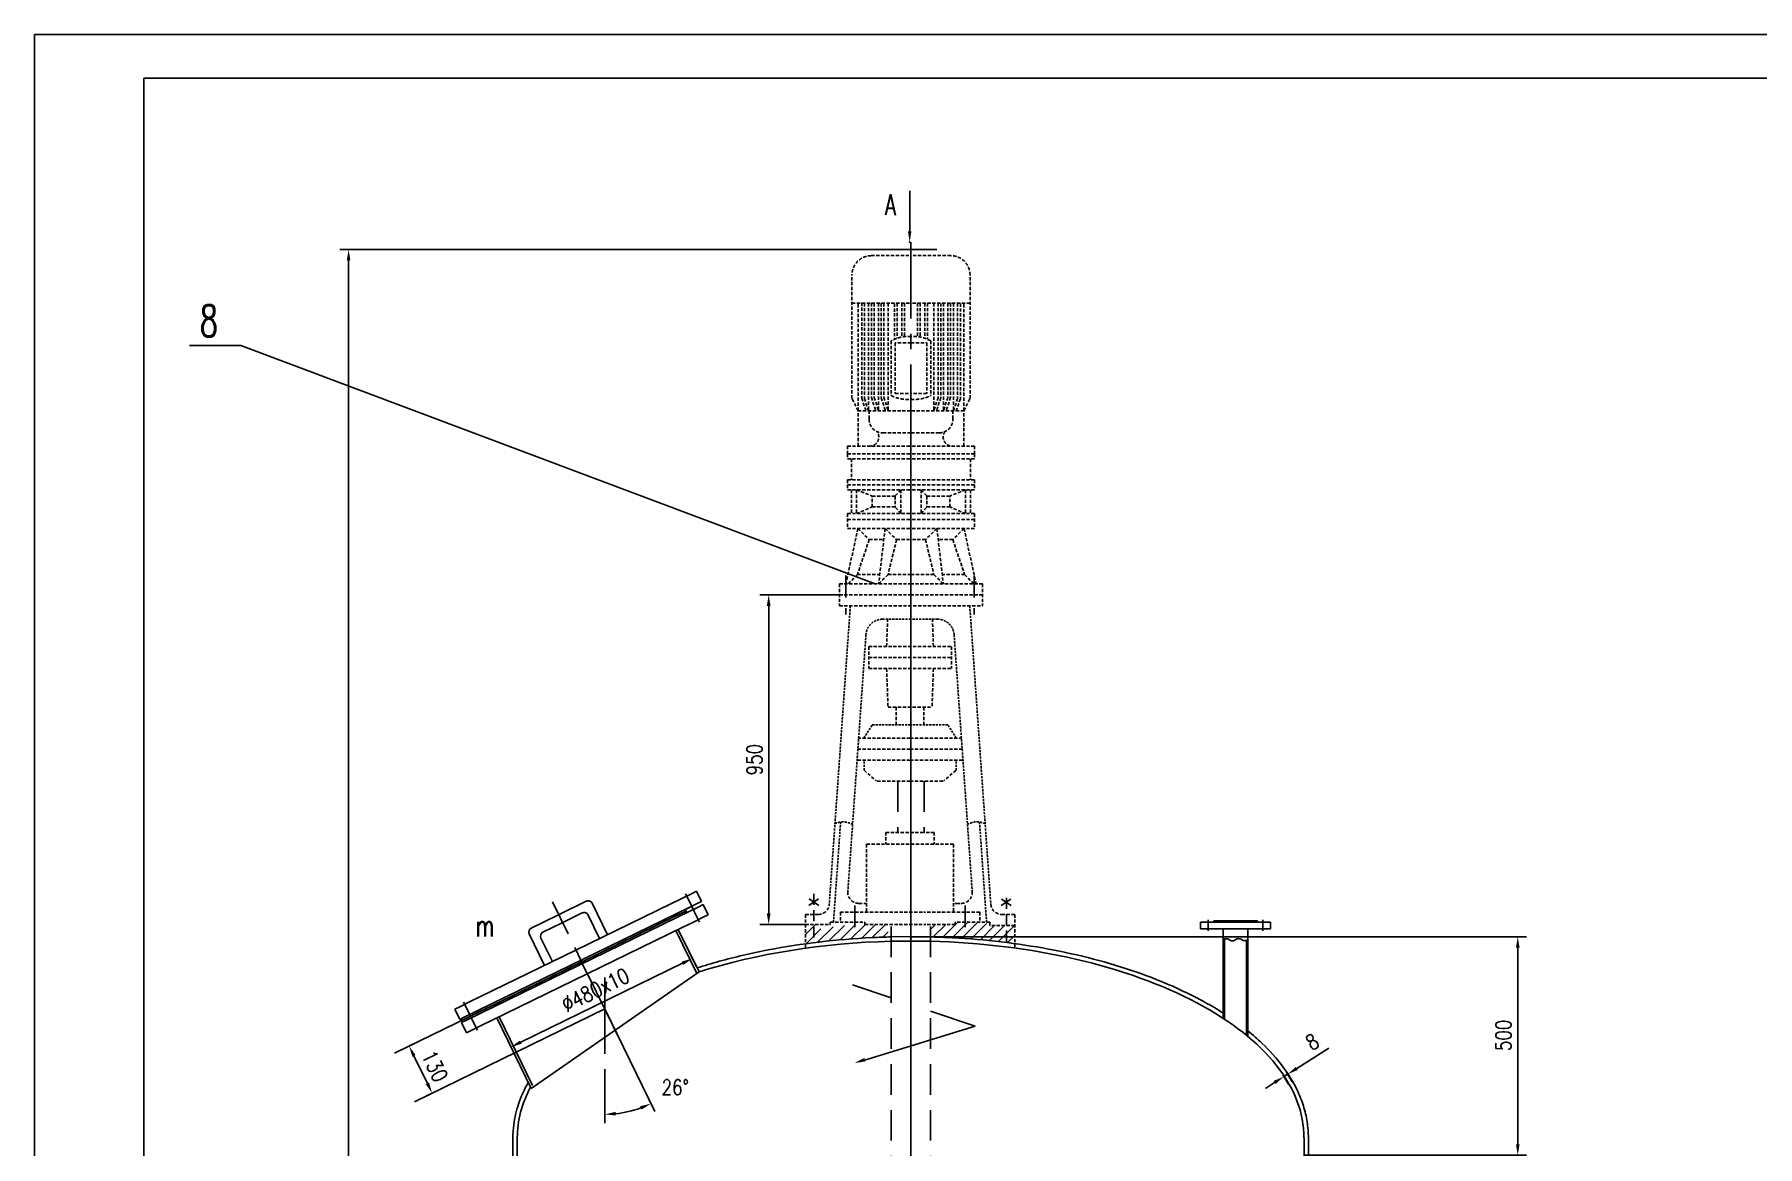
# Model space of a CAD drawing. Header units: millimetres. Extents: x -1762 to 42666, y -863 to 15979.
# Drawn here: x 21582 to 25524, y 13436 to 15979 of the extents above; entities that cross this region are included whole.
import ezdxf

# ---------------------------------------------------------------- set-up
doc = ezdxf.new("R2010")
doc.units = ezdxf.units.MM
doc.header["$LTSCALE"] = 10
doc.header["$MEASUREMENT"] = 0
doc.linetypes.add('CENTER', pattern=[2, 1.25, -0.25, 0.25, -0.25])
doc.linetypes.add('DASHED', pattern=[0.75, 0.5, -0.25])
doc.layers.get('0').update_dxf_attribs({"linetype": 'CONTINUOUS'})
doc.layers.get('DEFPOINTS').update_dxf_attribs({"linetype": 'CONTINUOUS'})
for name, color, linetype in [('1轮廓实线层', 7, 'CONTINUOUS'), ('3中心线层', 1, 'CENTER'), ('4虚线层', 6, 'DASHED'), ('6文字层', 3, 'CONTINUOUS'), ('7标注层', 4, 'CONTINUOUS'), ('图框层', 7, 'CONTINUOUS')]:
    doc.layers.add(name, color=color, linetype=linetype)
doc.styles.add('PC_TEXTSTYLE', font='romans.shx', dxfattribs={"width": 0.8, "bigfont": 'hzfs.shx'})
doc.dimstyles.new('TH_GBDIM', dxfattribs={"dimscale": 10, "dimtxt": 3.5, "dimasz": 2.5, "dimexe": 2, "dimexo": 0, "dimgap": 1.5, "dimtad": 1, "dimdec": 0, "dimzin": 0, "dimdsep": 46, "dimtxsty": 'PC_TEXTSTYLE', "dimcen": 2.5, "dimadec": 0, "dimazin": 0, "dimtfac": 0.714286, "dimtdec": 0, "dimtmove": 0, "dimatfit": 3, "dimfxl": 0, "dimtolj": 1, "dimtzin": 0, "dimarcsym": 0})

# ---------------------------------------------------------------- blocks, each defined once
blk = doc.blocks.new('*D179')
at = {"layer": '7标注层', "color": 0, "lineweight": -2, "ltscale": 14, "transparency": 16777216}
for p, q in [((22426.5, 13659.5), (22457.5, 13674.6)), ((22481.1, 13580.6), (22450.5, 13643.4)), ((22479.1, 13551.8), (22510, 13566.9))]:
    blk.add_line(p, q, dxfattribs=at)
at = {"layer": '7标注层', "color": 0, "ltscale": 14, "transparency": 16777216}
for points in [[(22454.2, 13645.2), (22446.7, 13641.6), (22439.5, 13665.9)], [(22484.9, 13582.4), (22477.4, 13578.8), (22492.1, 13558.2)]]:
    blk.add_solid(points, dxfattribs=at)
at = {"layer": 'DEFPOINTS', "color": 0, "ltscale": 14, "transparency": 16777216}
for p in [(22426.5, 13659.5), (22439.5, 13665.9), (22479.1, 13551.8)]:
    blk.add_point(p, dxfattribs=at)
at = {"layer": '7标注层', "color": 3, "ltscale": 14, "transparency": 16777216, "insert": (22498.1, 13619.9), "char_height": 35, "attachment_point": 5, "rotation": 296, "style": 'PC_TEXTSTYLE'}
blk.add_mtext('\\A1;130{}{}', dxfattribs=at)
blk = doc.blocks.new('*D180')
at = {"layer": '7标注层', "color": 0, "lineweight": -2, "ltscale": 14, "transparency": 16777216}
for p, q in [((22886.9, 13750.7), (23001.2, 13516.2)), ((22886.9, 13609.8), (22886.9, 13489.8))]:
    blk.add_line(p, q, dxfattribs=at)
blk.add_arc((22886.9, 13750.7), 240.9, 275.9493, 290.0507, dxfattribs=at)
at = {"layer": '7标注层', "color": 0, "ltscale": 14, "transparency": 16777216}
for points in [[(22967.8, 13528.3), (22971.1, 13520.6), (22992.5, 13534.2)], [(22912, 13507), (22911.6, 13515.3), (22886.9, 13509.8)]]:
    blk.add_solid(points, dxfattribs=at)
at = {"layer": 'DEFPOINTS', "color": 0, "ltscale": 14, "transparency": 16777216}
for p in [(22806.6, 13915.2), (22886.9, 13823.1), (22886.9, 13750.7), (22886.9, 13609.8), (22923.2, 13512.6)]:
    blk.add_point(p, dxfattribs=at)
at = {"layer": '7标注层', "color": 3, "ltscale": 14, "transparency": 16777216, "insert": (23048.1, 13571.7), "char_height": 35, "attachment_point": 5, "style": 'PC_TEXTSTYLE'}
blk.add_mtext('\\A1;26%%d{}{}', dxfattribs=at)
blk = doc.blocks.new('*D181')
at = {"layer": '7标注层', "color": 0, "lineweight": -2, "ltscale": 14, "transparency": 16777216}
for p, q in [((23586.9, 13916.1), (24995.3, 13916.1)), ((24975.3, 13891.1), (24975.3, 13441.1)), ((24486.9, 13416.1), (24995.3, 13416.1))]:
    blk.add_line(p, q, dxfattribs=at)
at = {"layer": '7标注层', "color": 0, "ltscale": 14, "transparency": 16777216}
for points in [[(24971.2, 13891.1), (24979.5, 13891.1), (24975.3, 13916.1)], [(24971.2, 13441.1), (24979.5, 13441.1), (24975.3, 13416.1)]]:
    blk.add_solid(points, dxfattribs=at)
at = {"layer": 'DEFPOINTS', "color": 0, "ltscale": 14, "transparency": 16777216}
for p in [(23586.9, 13916.1), (24486.9, 13416.1), (24975.3, 13416.1)]:
    blk.add_point(p, dxfattribs=at)
at = {"layer": '7标注层', "color": 3, "ltscale": 14, "transparency": 16777216, "insert": (24942.8, 13690.4), "char_height": 35, "attachment_point": 5, "rotation": 90, "style": 'PC_TEXTSTYLE'}
blk.add_mtext('\\A1;500{}{}', dxfattribs=at)
blk = doc.blocks.new('*D183')
at = {"layer": '7标注层', "color": 0, "lineweight": -2, "ltscale": 14, "transparency": 16777216}
for p, q in [((23423.7, 14697.6), (23241.9, 14697.6)), ((23261.9, 14672.6), (23261.9, 13969.2)), ((23345.9, 13944.2), (23241.9, 13944.2))]:
    blk.add_line(p, q, dxfattribs=at)
at = {"layer": '7标注层', "color": 0, "ltscale": 14, "transparency": 16777216}
for points in [[(23257.7, 14672.6), (23266.1, 14672.6), (23261.9, 14697.6)], [(23257.7, 13969.2), (23266.1, 13969.2), (23261.9, 13944.2)]]:
    blk.add_solid(points, dxfattribs=at)
at = {"layer": 'DEFPOINTS', "color": 0, "ltscale": 14, "transparency": 16777216}
for p in [(23423.7, 14697.6), (23261.9, 13944.2), (23345.9, 13944.2)]:
    blk.add_point(p, dxfattribs=at)
at = {"layer": '7标注层', "color": 3, "ltscale": 14, "transparency": 16777216, "insert": (23229.4, 14320.9), "char_height": 35, "attachment_point": 5, "rotation": 90, "style": 'PC_TEXTSTYLE'}
blk.add_mtext('\\A1;950{}{}', dxfattribs=at)
blk = doc.blocks.new('*D184')
at = {"layer": '7标注层', "color": 0, "lineweight": -2, "ltscale": 14, "transparency": 16777216}
for p, q in [((23646.2, 15487.8), (22281, 15487.8)), ((22301, 15462.8), (22301, 11042.8)), ((23116.9, 11017.8), (22281, 11017.8))]:
    blk.add_line(p, q, dxfattribs=at)
at = {"layer": '7标注层', "color": 0, "ltscale": 14, "transparency": 16777216}
for points in [[(22296.8, 15462.8), (22305.1, 15462.8), (22301, 15487.8)], [(22296.8, 11042.8), (22305.1, 11042.8), (22301, 11017.8)]]:
    blk.add_solid(points, dxfattribs=at)
at = {"layer": 'DEFPOINTS', "color": 0, "ltscale": 14, "transparency": 16777216}
for p in [(23646.2, 15487.8), (22301, 11017.8), (23116.9, 11017.8)]:
    blk.add_point(p, dxfattribs=at)
at = {"layer": '7标注层', "color": 3, "ltscale": 14, "transparency": 16777216, "insert": (22268.5, 12972.6), "char_height": 35, "attachment_point": 5, "rotation": 90, "style": 'PC_TEXTSTYLE'}
blk.add_mtext('\\A1;4750{}{}', dxfattribs=at)
blk = doc.blocks.new('*D186')
at = {"layer": '7标注层', "color": 0, "lineweight": -2, "ltscale": 14, "transparency": 16777216}
for p, q in [((24469.8, 13614.7), (24543.3, 13661.2)), ((24437.7, 13600), (24450.9, 13579.1)), ((24440.2, 13596), (24448.7, 13601.3)), ((24446.1, 13605.3), (24459.4, 13584.4)), ((24419.1, 13582.6), (24398, 13569.2))]:
    blk.add_line(p, q, dxfattribs=at)
at = {"layer": '7标注层', "color": 0, "ltscale": 14, "transparency": 16777216}
for points in [[(24467.6, 13618.2), (24472, 13611.2), (24448.7, 13601.3)], [(24416.9, 13586.1), (24421.3, 13579.1), (24440.2, 13596)]]:
    blk.add_solid(points, dxfattribs=at)
at = {"layer": 'DEFPOINTS', "color": 0, "ltscale": 14, "transparency": 16777216}
for p in [(24437.7, 13600), (24446.1, 13605.3), (24440.2, 13596)]:
    blk.add_point(p, dxfattribs=at)
at = {"layer": '7标注层', "color": 3, "ltscale": 14, "transparency": 16777216, "insert": (24505.4, 13675.6), "char_height": 35, "attachment_point": 5, "rotation": 32.3144, "style": 'PC_TEXTSTYLE'}
blk.add_mtext('\\A1;8', dxfattribs=at)
blk = doc.blocks.new('*D187')
at = {"layer": '7标注层', "color": 0, "lineweight": -2, "ltscale": 14, "transparency": 16777216}
for p, q in [((23080.1, 13881.5), (23096.3, 13848.3)), ((22694.7, 13674.7), (23065, 13855.4)), ((22664.9, 13679), (22681, 13645.8))]:
    blk.add_line(p, q, dxfattribs=at)
at = {"layer": '7标注层', "color": 0, "ltscale": 14, "transparency": 16777216}
for points in [[(23063.2, 13859.1), (23066.8, 13851.6), (23087.5, 13866.3)], [(22692.9, 13678.5), (22696.5, 13671), (22672.2, 13663.8)]]:
    blk.add_solid(points, dxfattribs=at)
at = {"layer": 'DEFPOINTS', "color": 0, "ltscale": 14, "transparency": 16777216}
for p in [(23080.1, 13881.5), (23087.5, 13866.3), (22664.9, 13679)]:
    blk.add_point(p, dxfattribs=at)
at = {"layer": '7标注层', "color": 3, "ltscale": 14, "transparency": 16777216, "insert": (22865.6, 13794.3), "char_height": 35, "attachment_point": 5, "rotation": 26, "style": 'PC_TEXTSTYLE'}
blk.add_mtext('\\A1;%%c480x10{}{}', dxfattribs=at)

msp = doc.modelspace()

# ---------------------------------------------------------------- linework, layer by layer
at = {"ltscale": 14}
for p, q in [((23096.79, 13833.57), (23049.7, 13930.11)), ((23102.56, 13835.43), (23055.09, 13932.74)), ((24301.25, 13729.54), (24301.25, 13934.3)), ((24358.25, 13687.56), (24358.25, 13934.3)), ((24304.75, 13727.24), (24304.75, 13910.61)), ((24354.75, 13690.46), (24354.75, 13907.69)), ((22834.26, 13858.56), (22645.77, 13766.63)), ((22834.38, 13858.31), (22645.89, 13766.38)), ((22718.43, 13569.09), (22639.85, 13730.21)), ((22721.78, 13575.92), (22645.24, 13732.84)), ((22676.86, 13456.13), (22676.86, 13095.47)), ((22686.86, 13456.13), (22686.86, 13095.47)), ((24486.86, 13456.13), (24486.86, 12900.26)), ((24496.86, 13456.13), (24496.86, 12854.89))]:
    msp.add_line(p, q, dxfattribs=at)
for start_param, end_param in [(4.7624098, 5.2805925), (6.0232063, 6.2831853)]:
    msp.add_ellipse((23586.86, 13456.13), major_axis=(-900, 0), ratio=0.5, start_param=start_param, end_param=end_param, dxfattribs=at)
for points, knots in [([(23541.86, 13915.57), (23527.49, 13915.22), (23513.14, 13914.69), (23458.07, 13912), (23417.59, 13908.62), (23337.89, 13899.16), (23298.68, 13893.07), (23222.23, 13878.3), (23185, 13869.61), (23131.78, 13854.91), (23114.78, 13849.85), (23098.13, 13844.51)], [4.76213302, 4.76213302, 4.76213302, 4.76213302, 4.80981924, 4.80981924, 4.9455406, 4.9455406, 5.08126196, 5.08126196, 5.21698331, 5.21698331, 5.28240996, 5.28240996, 5.28240996, 5.28240996]), ([(22711.73, 13582.83), (22702.61, 13566.59), (22695.21, 13550.05), (22684.42, 13517.68), (22680.79, 13501.88), (22677.5, 13476.07), (22676.86, 13466.1), (22676.86, 13456.13)], [6.00912232, 6.00912232, 6.00912232, 6.00912232, 6.11797512, 6.11797512, 6.21957132, 6.21957132, 6.28318531, 6.28318531, 6.28318531, 6.28318531])]:
    msp.add_open_spline(points, degree=3, knots=knots, dxfattribs=at)
at = {"color": 0, "linetype": 'ByBlock', "ltscale": 14}
msp.add_solid([(23483.23, 13630.87), (23480.66, 13638.8), (23458.17, 13627.11)], dxfattribs=at)
at = {"layer": '1轮廓实线层', "ltscale": 14}
for p, q in [((22844.63, 13996.98), (22781.1, 13965.99)), ((22893.07, 13920.47), (22858, 13992.37)), ((23063.23, 14003.46), (23038.06, 13991.19)), ((23085.7, 14014.42), (23063.23, 14003.46)), ((23096.93, 14019.9), (23085.7, 14014.42)), ((23108.33, 13996.53), (23096.93, 14019.9)), ((23097.1, 13991.05), (23108.33, 13996.53)), ((23079.69, 13982.56), (22566.81, 13732.41)), ((23083.2, 13975.37), (22570.31, 13725.22)), ((22718.8, 13935.61), (22781.1, 13965.99)), ((22835.42, 13970.24), (22789.87, 13948.02)), ((23038.06, 13991.19), (22820.55, 13885.1)), ((22833.7, 13858.14), (23051.21, 13964.22)), ((22833.7, 13858.14), (23051.21, 13964.22)), ((22875.1, 13911.7), (22848.8, 13965.63)), ((23051.21, 13964.22), (23072.78, 13974.74)), ((23051.21, 13964.22), (23072.78, 13974.74)), ((23071.03, 13978.34), (23074.63, 13980.09)), ((23072.78, 13974.74), (23071.03, 13978.34)), ((23072.78, 13974.74), (23074.54, 13971.15)), ((23074.54, 13971.15), (23078.13, 13972.9)), ((23074.63, 13980.09), (23097.1, 13991.05)), ((23078.13, 13972.9), (23100.6, 13983.86)), ((23112, 13960.49), (23089.53, 13949.53)), ((23100.6, 13983.86), (23111.84, 13989.34)), ((23111.84, 13989.34), (23123.24, 13965.97)), ((23123.24, 13965.97), (23112, 13960.49)), ((22749.27, 13850.33), (22714.2, 13922.23)), ((22745.54, 13926.4), (22789.87, 13948.02)), ((23064.36, 13937.26), (22846.86, 13831.17)), ((23089.53, 13949.53), (23064.36, 13937.26)), ((23541.86, 13915.57), (23631.86, 13916.13)), ((24249.75, 13949.3), (24249.75, 13934.3)), ((24258.25, 13949.3), (24249.75, 13949.3)), ((24249.75, 13934.3), (24258.25, 13934.3)), ((24276.25, 13949.3), (24258.25, 13949.3)), ((24258.25, 13934.3), (24276.25, 13934.3)), ((24267.69, 13949.3), (24401.25, 13949.3)), ((24279.75, 13949.3), (24276.25, 13949.3)), ((24276.25, 13934.3), (24300.25, 13934.3)), ((24279.75, 13952.3), (24279.75, 13949.3)), ((24300.25, 13952.3), (24279.75, 13952.3)), ((24329.75, 13952.3), (24300.25, 13952.3)), ((24300.25, 13934.3), (24329.75, 13934.3)), ((24329.75, 13952.3), (24359.25, 13952.3)), ((24359.25, 13934.3), (24329.75, 13934.3)), ((24359.25, 13952.3), (24379.75, 13952.3)), ((24383.25, 13934.3), (24359.25, 13934.3)), ((24379.75, 13952.3), (24379.75, 13949.3)), ((24379.75, 13949.3), (24383.25, 13949.3)), ((24401.25, 13934.3), (24383.25, 13934.3)), ((24401.25, 13949.3), (24409.75, 13949.3)), ((24409.75, 13934.3), (24401.25, 13934.3)), ((24409.75, 13949.3), (24409.75, 13934.3)), ((22603.05, 13779.01), (22820.55, 13885.1)), ((22767.24, 13859.1), (22740.94, 13913.03)), ((23541.86, 13905.57), (23631.86, 13905.57)), ((22833.7, 13858.14), (22616.2, 13752.05)), ((22718.43, 13569.09), (23102.56, 13835.43)), ((22629.35, 13725.09), (22846.86, 13831.17)), ((23453.43, 13805.88), (23541.86, 13776.16)), ((22544.17, 13750.3), (22555.41, 13755.78)), ((22555.41, 13755.78), (22577.88, 13766.74)), ((22577.88, 13766.74), (22603.05, 13779.01)), ((22555.57, 13726.93), (22544.17, 13750.3)), ((22566.81, 13732.41), (22555.57, 13726.93)), ((22570.31, 13725.22), (22559.08, 13719.74)), ((22559.08, 13719.74), (22570.48, 13696.37)), ((22592.87, 13745.13), (22589.28, 13743.37)), ((22596.38, 13737.93), (22592.78, 13736.18)), ((22594.63, 13741.53), (22592.87, 13745.13)), ((22616.2, 13752.05), (22594.63, 13741.53)), ((22616.2, 13752.05), (22594.63, 13741.53)), ((22594.63, 13741.53), (22596.38, 13737.93)), ((22604.18, 13712.81), (22629.35, 13725.09)), ((23631.86, 13745.91), (23733.89, 13711.62)), ((22570.48, 13696.37), (22581.71, 13701.85)), ((22581.71, 13701.85), (22604.18, 13712.81)), ((23733.89, 13711.62), (23468.73, 13630.1))]:
    msp.add_line(p, q, dxfattribs=at)
msp.add_lwpolyline([(24358.25, 13909.37, -0.0528224), (24354.28, 13907.52, -0.0729934), (24351.15, 13906.94, -0.1738746), (24344.14, 13909.15, 0.1660823), (24336.86, 13911.58, 0.1622777), (24329.75, 13909.15, -0.1622777), (24322.65, 13906.72, -0.1660823), (24315.37, 13909.15, 0.1738746), (24308.36, 13911.36, 0.0729934), (24305.23, 13910.78, 0.0528224), (24301.25, 13908.93)], format="xyb", dxfattribs=at)
for centre, start, end in [((22849.02, 13987.99), 26, 116), ((22839.81, 13961.25), 26, 116), ((22723.18, 13926.62), 116, 206), ((22749.93, 13917.41), 116, 206)]:
    msp.add_arc(centre, 10, start, end, dxfattribs=at)
for start_param, end_param in [(0.7554268, 1.5204833), (0, 0.7554268)]:
    msp.add_ellipse((23586.61, 13456.13), major_axis=(899.75, 0), ratio=0.500139, start_param=start_param, end_param=end_param, dxfattribs=at)
for points, knots in [([(24241.61, 13775.96), (24205.14, 13794.1), (24192.55, 13799.87), (24151.11, 13817.82), (24121.07, 13829.28), (24058.41, 13850.23), (24025.79, 13859.71), (23958.49, 13876.58), (23923.8, 13883.96), (23852.88, 13896.51), (23816.65, 13901.67), (23743.2, 13909.7), (23705.98, 13912.57), (23656.42, 13914.83), (23644.27, 13915.26), (23632.11, 13915.56)], [0.80066495, 0.80066495, 0.80066495, 0.80066495, 0.85702157, 0.85702157, 0.98163954, 0.98163954, 1.10625751, 1.10625751, 1.23087548, 1.23087548, 1.35549345, 1.35549345, 1.48011142, 1.48011142, 1.52048327, 1.52048327, 1.52048327, 1.52048327]), ([(24301.25, 13741.45), (24288.23, 13749.8), (24274.63, 13757.91), (24254.31, 13769.22), (24248.01, 13772.61), (24241.61, 13775.96)], [0.6628003, 0.6628003, 0.6628003, 0.6628003, 0.7324036, 0.7324036, 0.76291135, 0.76291135, 0.76291135, 0.76291135]), ([(24496.36, 13456.13), (24496.36, 13468.35), (24495.41, 13480.57), (24491.61, 13504.9), (24488.76, 13517.01), (24481.2, 13541.05), (24476.5, 13552.97), (24461.91, 13583.58), (24450.63, 13602.05), (24423.67, 13638.03), (24407.99, 13655.54), (24380.24, 13681.99), (24369.56, 13691.35), (24358.25, 13700.5)], [0, 0, 0, 0, 0.07797724, 0.07797724, 0.15595449, 0.15595449, 0.23393173, 0.23393173, 0.3585497, 0.3585497, 0.48316767, 0.48316767, 0.55361807, 0.55361807, 0.55361807, 0.55361807])]:
    msp.add_open_spline(points, degree=3, knots=knots, dxfattribs=at)
at = {"layer": '3中心线层', "ltscale": 14}
for p, q in [((23586.86, 15504.61), (23586.86, 11924.43)), ((23586.86, 15088.49), (23586.86, 11013.36)), ((22925.78, 13670.91), (22767.28, 13995.9)), ((23088.05, 13981.08), (23071.83, 14014.33)), ((23087.18, 13982.88), (23103.4, 13949.62)), ((24267.25, 13954.3), (24267.25, 13929.3)), ((24392.25, 13954.3), (24392.25, 13929.3)), ((22831.51, 13862.63), (22849.05, 13826.68)), ((22886.86, 13823.05), (22886.86, 13609.85)), ((22580.23, 13733.4), (22564.01, 13766.65)), ((22579.36, 13735.2), (22595.58, 13701.94))]:
    msp.add_line(p, q, dxfattribs=at)
at = {"layer": '4虚线层', "ltscale": 1.5}
for p, q in [((23496.51, 15473.58), (23587.43, 15473.58)), ((23678.35, 15473.58), (23587.43, 15473.58)), ((23452.42, 15147.1), (23452.42, 15429.49)), ((23722.44, 15147.1), (23722.44, 15429.49)), ((23452.42, 15365.08), (23587.43, 15365.08)), ((23466.29, 15119.03), (23466.29, 15365.08)), ((23474.6, 15365.93), (23474.6, 15147.84)), ((23480.75, 15365.08), (23480.75, 15146.99)), ((23489.97, 15365.08), (23489.97, 15119.03)), ((23496.84, 15365.08), (23496.84, 15149.48)), ((23503.14, 15365.08), (23503.14, 15149.48)), ((23513.17, 15365.08), (23513.17, 15119.03)), ((23519.11, 15365.08), (23519.11, 15149.48)), ((23525.41, 15365.08), (23525.41, 15149.48)), ((23535.45, 15365.08), (23535.45, 15119.03)), ((23549.81, 15364.19), (23549.81, 15282.39)), ((23555.94, 15365.08), (23555.94, 15284.73)), ((23566.35, 15365.08), (23566.35, 15287.96)), ((23572.65, 15365.08), (23572.65, 15288.5)), ((23722.44, 15365.08), (23587.43, 15365.08)), ((23602.21, 15365.08), (23602.21, 15288.5)), ((23608.51, 15365.08), (23608.51, 15287.96)), ((23618.92, 15365.08), (23618.92, 15284.73)), ((23625.22, 15365.08), (23625.22, 15282.31)), ((23639.41, 15365.08), (23639.41, 15119.03)), ((23649.45, 15365.08), (23649.45, 15149.48)), ((23655.67, 15364.44), (23655.67, 15148.84)), ((23661.69, 15365.08), (23661.69, 15119.03)), ((23671.73, 15365.08), (23671.73, 15149.48)), ((23678.03, 15365.08), (23678.03, 15149.48)), ((23684.9, 15365.08), (23684.9, 15119.03)), ((23694.11, 15365.08), (23694.11, 15146.99)), ((23700.28, 15364.3), (23700.28, 15146.2)), ((23708.58, 15119.03), (23708.58, 15365.08)), ((23542.31, 15278.71), (23542.31, 15153.48)), ((23551.55, 15274.06), (23551.55, 15158.64)), ((23587.43, 15274.06), (23551.55, 15274.06)), ((23587.43, 15274.06), (23623.31, 15274.06)), ((23623.31, 15274.06), (23623.31, 15158.64)), ((23632.56, 15278.71), (23632.56, 15153.48)), ((23466.29, 15119.03), (23452.42, 15147.1)), ((23474.6, 15147.84), (23483.82, 15119.88)), ((23480.75, 15146.99), (23489.97, 15119.03)), ((23496.84, 15149.48), (23506.88, 15119.03)), ((23503.14, 15149.48), (23513.17, 15119.03)), ((23519.24, 15148.69), (23529.28, 15118.24)), ((23525.41, 15149.48), (23535.45, 15119.03)), ((23551.55, 15158.64), (23587.43, 15158.64)), ((23623.31, 15158.64), (23587.43, 15158.64)), ((23649.45, 15149.48), (23639.41, 15119.03)), ((23655.67, 15148.84), (23645.63, 15118.39)), ((23671.73, 15149.48), (23661.69, 15119.03)), ((23678.03, 15149.48), (23667.99, 15119.03)), ((23694.11, 15146.99), (23684.9, 15119.03)), ((23700.28, 15146.2), (23691.07, 15118.24)), ((23708.58, 15119.03), (23722.44, 15147.1)), ((23466.29, 15119.03), (23587.43, 15119.03)), ((23466.29, 15038.24), (23466.29, 15119.03)), ((23491.49, 15119.03), (23491.49, 15099.69)), ((23708.58, 15119.03), (23587.43, 15119.03)), ((23683.38, 15119.03), (23683.38, 15099.69)), ((23708.58, 15038.24), (23708.58, 15119.03)), ((23522.98, 15068.19), (23587.43, 15068.19)), ((23651.88, 15068.19), (23587.43, 15068.19)), ((23442.05, 15038.24), (23587.43, 15038.24)), ((23442.05, 15038.24), (23442.05, 15020.08)), ((23442.05, 15020.08), (23587.43, 15020.08)), ((23442.05, 15020.08), (23442.05, 15008.7)), ((23732.81, 15038.24), (23587.43, 15038.24)), ((23732.81, 15020.08), (23587.43, 15020.08)), ((23732.81, 15038.24), (23732.81, 15020.08)), ((23732.81, 15020.08), (23732.81, 15008.7)), ((23442.05, 15008.7), (23587.43, 15008.7)), ((23451.12, 15008.7), (23451.12, 14960.71)), ((23732.81, 15008.7), (23587.43, 15008.7)), ((23723.74, 15008.7), (23723.74, 14960.71)), ((23442.05, 14960.71), (23587.43, 14960.71)), ((23442.05, 14960.71), (23442.05, 14937.95)), ((23442.05, 14949.33), (23587.43, 14949.33)), ((23442.05, 14937.95), (23587.43, 14937.95)), ((23451.12, 14937.95), (23451.12, 14883.64)), ((23462.45, 14937.95), (23498.72, 14923.78)), ((23462.45, 14937.95), (23462.45, 14883.64)), ((23564.44, 14937.95), (23550.85, 14923.78)), ((23564.44, 14937.95), (23564.44, 14883.64)), ((23732.81, 14960.71), (23587.43, 14960.71)), ((23732.81, 14949.33), (23587.43, 14949.33)), ((23732.81, 14937.95), (23587.43, 14937.95)), ((23610.42, 14937.95), (23610.42, 14883.64)), ((23610.42, 14937.95), (23624.02, 14923.78)), ((23712.41, 14937.95), (23676.15, 14923.78)), ((23712.41, 14937.95), (23712.41, 14883.64)), ((23723.74, 14937.95), (23723.74, 14883.64)), ((23732.81, 14960.71), (23732.81, 14937.95)), ((23462.45, 14883.64), (23498.72, 14898.87)), ((23498.72, 14898.87), (23498.72, 14923.78)), ((23498.72, 14923.78), (23550.85, 14923.78)), ((23550.85, 14898.87), (23498.72, 14898.87)), ((23550.85, 14923.78), (23550.85, 14898.87)), ((23564.44, 14883.64), (23550.85, 14898.87)), ((23610.42, 14883.64), (23624.02, 14898.87)), ((23676.15, 14923.78), (23624.02, 14923.78)), ((23624.02, 14923.78), (23624.02, 14898.87)), ((23624.02, 14898.87), (23676.15, 14898.87)), ((23676.15, 14898.87), (23676.15, 14923.78)), ((23712.41, 14883.64), (23676.15, 14898.87)), ((23442.05, 14883.64), (23587.43, 14883.64)), ((23442.05, 14883.64), (23442.05, 14849.62)), ((23442.05, 14870.01), (23587.43, 14870.01)), ((23732.81, 14883.64), (23587.43, 14883.64)), ((23732.81, 14870.01), (23587.43, 14870.01)), ((23732.81, 14883.64), (23732.81, 14849.62)), ((23465.85, 14849.62), (23438.65, 14722.79)), ((23442.05, 14849.62), (23587.43, 14849.62)), ((23491.92, 14824.13), (23464.72, 14744.34)), ((23465.85, 14849.62), (23491.92, 14824.13)), ((23491.92, 14824.13), (23525.22, 14824.13)), ((23528.18, 14849.62), (23513.45, 14722.79)), ((23528.18, 14849.62), (23554.25, 14824.13)), ((23554.25, 14824.13), (23534.98, 14744.34)), ((23554.25, 14824.13), (23587.43, 14824.13)), ((23732.81, 14849.62), (23587.43, 14849.62)), ((23620.62, 14824.13), (23587.43, 14824.13)), ((23646.68, 14849.62), (23620.62, 14824.13)), ((23620.62, 14824.13), (23639.88, 14744.34)), ((23646.68, 14849.62), (23661.41, 14722.79)), ((23682.95, 14824.13), (23649.64, 14824.13)), ((23709.01, 14849.62), (23682.95, 14824.13)), ((23682.95, 14824.13), (23710.14, 14744.34)), ((23709.01, 14849.62), (23736.21, 14722.79)), ((23464.72, 14744.34), (23444.32, 14722.79)), ((23464.72, 14744.34), (23515.95, 14744.34)), ((23534.98, 14744.34), (23513.45, 14722.79)), ((23534.98, 14744.34), (23587.43, 14744.34)), ((23639.88, 14744.34), (23587.43, 14744.34)), ((23639.88, 14744.34), (23661.41, 14722.79)), ((23710.14, 14744.34), (23658.91, 14744.34)), ((23710.14, 14744.34), (23730.54, 14722.79)), ((23423.67, 14722.79), (23587.43, 14722.79)), ((23423.67, 14722.79), (23423.67, 14672.4)), ((23751.19, 14722.79), (23587.43, 14722.79)), ((23751.19, 14722.79), (23751.19, 14672.4)), ((23423.67, 14697.6), (23587.43, 14697.6)), ((23423.67, 14672.4), (23751.19, 14672.4)), ((23751.19, 14697.6), (23587.43, 14697.6)), ((23751.19, 14697.6), (23587.43, 14697.6)), ((23531.69, 14579.66), (23533.92, 14642.03)), ((23638.77, 14579.66), (23636.54, 14642.03)), ((23490.75, 14579.66), (23679.71, 14579.66)), ((23490.75, 14579.66), (23490.75, 14529.27)), ((23490.75, 14554.46), (23679.71, 14554.46)), ((23490.75, 14554.46), (23679.71, 14554.46)), ((23679.71, 14579.66), (23679.71, 14529.27)), ((23490.75, 14529.27), (23679.71, 14529.27)), ((23531.69, 14529.27), (23534.84, 14441.09)), ((23638.77, 14529.27), (23635.62, 14441.09)), ((23534.84, 14441.09), (23635.62, 14441.09)), ((23553.74, 14441.09), (23553.74, 14400.51)), ((23616.72, 14441.09), (23616.72, 14400.51)), ((23616.72, 14441.09), (23616.72, 14400.51)), ((23585.23, 14370.07), (23467.68, 14370.07)), ((23585.23, 14370.07), (23702.78, 14370.07)), ((23585.23, 14319.68), (23464.2, 14319.68)), ((23585.23, 14344.88), (23465.9, 14344.88)), ((23585.23, 14344.88), (23704.56, 14344.88)), ((23585.23, 14319.68), (23706.26, 14319.68)), ((23480.04, 14296.76), (23508.81, 14271.81)), ((23585.23, 14271.81), (23508.81, 14271.81)), ((23585.23, 14271.81), (23661.65, 14271.81)), ((23690.42, 14296.76), (23661.65, 14271.81)), ((23529.8, 14154.64), (23529.8, 14127.72)), ((23529.8, 14154.64), (23617.76, 14154.64)), ((23640.66, 14154.64), (23617.76, 14154.64)), ((23640.66, 14154.64), (23640.66, 14127.72)), ((23485.82, 14127.72), (23617.76, 14127.72)), ((23485.82, 14127.72), (23485.82, 13972)), ((23684.64, 14127.72), (23617.76, 14127.72)), ((23684.64, 14127.72), (23684.64, 13972)), ((23468.05, 13992.24), (23485.82, 13992.24)), ((23694.81, 13992.24), (23684.64, 13992.24)), ((23345.88, 13966.96), (23345.88, 13892.26)), ((23345.88, 13966.96), (23375.34, 13966.96)), ((23425.88, 13972), (23617.76, 13972)), ((23425.88, 13972), (23425.88, 13949.33)), ((23744.58, 13972), (23617.76, 13972)), ((23744.58, 13972), (23744.58, 13949.33)), ((23824.58, 13966.96), (23794.55, 13966.96)), ((23824.58, 13966.96), (23824.58, 13892.9)), ((23345.88, 13944.24), (23402.57, 13944.24)), ((23402.57, 13949.33), (23402.57, 13944.24)), ((23402.57, 13949.33), (23481.93, 13949.33)), ((23481.93, 13949.33), (23481.93, 13944.29)), ((23481.93, 13944.29), (23617.76, 13944.29)), ((23688.53, 13944.29), (23617.76, 13944.29)), ((23767.89, 13949.33), (23688.53, 13949.33)), ((23688.53, 13949.33), (23688.53, 13944.29)), ((23767.89, 13949.33), (23767.89, 13941.77)), ((23824.58, 13941.77), (23767.89, 13941.77))]:
    msp.add_line(p, q, dxfattribs=at)
at = {"layer": '4虚线层', "ltscale": 10}
for p, q in [((23438.43, 14742.04), (23438.43, 14653.15)), ((23732.03, 14742.04), (23732.03, 14653.15)), ((23459.26, 13987.49), (23459.26, 13925.3)), ((23711.2, 13987.49), (23711.2, 13925.3)), ((23345.88, 13921.29), (23368.83, 13944.24)), ((23345.88, 13898.38), (23391.74, 13944.24)), ((23345.88, 13944.2), (23345.92, 13944.24)), ((23373.84, 13903.42), (23419.75, 13949.33)), ((23399.68, 13906.35), (23442.66, 13949.33)), ((23425.08, 13908.85), (23465.57, 13949.33)), ((23450.08, 13910.94), (23483.44, 13944.29)), ((23474.7, 13912.65), (23506.35, 13944.29)), ((23498.96, 13914), (23529.26, 13944.29)), ((23522.88, 13915), (23535.41, 13927.53)), ((23631.86, 13932.34), (23643.81, 13944.29)), ((23639.09, 13916.66), (23666.72, 13944.29)), ((23659.99, 13914.65), (23694.67, 13949.33)), ((23681.88, 13913.63), (23717.58, 13949.33)), ((23703.52, 13912.36), (23740.49, 13949.33)), ((23724.91, 13910.84), (23763.4, 13949.33)), ((23746.06, 13909.08), (23778.75, 13941.77)), ((23766.97, 13907.08), (23801.66, 13941.77)), ((23787.66, 13904.86), (23824.57, 13941.77)), ((23808.12, 13902.4), (23824.58, 13918.86))]:
    msp.add_line(p, q, dxfattribs=at)
at = {"layer": '4虚线层'}
for p, q in [((23448.61, 14672.4), (23400.47, 13990.39)), ((23721.85, 14672.4), (23769.99, 13990.39)), ((23522.09, 14642.03), (23585.23, 14642.03)), ((23648.37, 14642.03), (23585.23, 14642.03)), ((23484.4, 14606.9), (23442.92, 14019.21)), ((23686.06, 14606.9), (23727.54, 14019.21)), ((23479.41, 14370.07), (23498.8, 14400.51)), ((23498.8, 14400.51), (23585.23, 14400.51)), ((23671.65, 14400.51), (23585.23, 14400.51)), ((23691.05, 14370.07), (23671.65, 14400.51)), ((23480.04, 14296.76), (23480.04, 14319.68)), ((23690.42, 14296.76), (23690.42, 14319.68)), ((23426.37, 14178.34), (23410.2, 13949.33)), ((23744.09, 14178.34), (23760.26, 13949.33)), ((23694.81, 13992.24), (23702.41, 13992.24))]:
    msp.add_line(p, q, dxfattribs=at)
at = {"layer": '4虚线层', "ltscale": 14}
for p, q in [((23557.11, 14271.67), (23557.11, 14154.64)), ((23617.76, 14271.7), (23617.76, 14154.64)), ((23353.82, 13987.4), (23375.59, 14002.53)), ((23354.77, 14002.53), (23376.53, 13987.4)), ((23815.59, 14002.18), (23793.83, 13987.06)), ((23816.53, 13987.06), (23794.77, 14002.18)), ((23541.86, 13939.6), (23541.86, 12787.63)), ((23631.86, 13939.6), (23631.86, 12787.63))]:
    msp.add_line(p, q, dxfattribs=at)
at = {"layer": '4虚线层', "ltscale": 5}
for p, q in [((23364.78, 14013.89), (23364.78, 13902.3)), ((23805.68, 14004.89), (23805.68, 13902.3))]:
    msp.add_line(p, q, dxfattribs=at)
at = {"layer": '4虚线层', "ltscale": 1.5}
for centre, radius, start, end in [((23496.51, 15429.49), 44.09, 90, 180), ((23678.35, 15429.49), 44.09, 0, 90), ((23582.34, 15206.55), 82.52, 86.46349, 119.02008), ((23592.52, 15206.55), 82.52, 60.97992, 93.53651), ((23579.81, 15230.07), 85.28, 243.90995, 275.1264), ((23595.05, 15230.07), 85.28, 264.8736, 296.09005), ((23522.98, 15099.69), 31.49, 180, 270), ((23651.88, 15099.69), 31.49, 270, 0), ((23493.19, 15058.73), 20.58, 264.64409, 37.24405), ((23681.68, 15058.73), 20.58, 142.75595, 275.35591), ((23468.05, 14017.43), 25.19, 175.96277, 270), ((23702.41, 14017.43), 25.19, 270, 4.03723), ((23375.34, 13992.16), 25.19, 270, 355.96277), ((23795.12, 13992.16), 25.19, 184.03723, 270)]:
    msp.add_arc(centre, radius, start, end, dxfattribs=at)
at = {"layer": '4虚线层'}
for centre, start, end in [((23522.09, 14604.24), 90, 175.96277), ((23648.37, 14604.24), 4.03723, 90)]:
    msp.add_arc(centre, 37.79, start, end, dxfattribs=at)
for points in [[(23413.48, 14174.64), (23414.3, 14174.95), (23420.51, 14177.16), (23434.45, 14180.96), (23446.59, 14175.77), (23453.81, 14173.6)], [(23756.98, 14174.64), (23756.15, 14174.95), (23749.95, 14177.16), (23736.01, 14180.96), (23723.87, 14175.77), (23716.65, 14173.6)]]:
    msp.add_open_spline(points, degree=3, knots=[12.0761746, 12.0761746, 12.0761746, 12.0761746, 14.1601705, 27.5696453, 45.0810451, 45.0810451, 45.0810451, 45.0810451], dxfattribs=at)
at = {"layer": '4虚线层', "linetype": 'ByBlock', "ltscale": 14}
for p in [(23586.86, 13910.65), (23587.25, 13911.19)]:
    msp.add_point(p, dxfattribs=at)
at = {"layer": '7标注层', "linetype": 'ByBlock', "ltscale": 14}
msp.add_line((23584.41, 15528.84), (23584.41, 15622.1), dxfattribs=at)
at = {"layer": '7标注层', "ltscale": 14}
for p, q in [((21937.24, 15268.12), (22054.84, 15268.12)), ((23505.55, 14722.79), (22054.84, 15268.12)), ((22833.7, 13858.14), (22405.8, 13649.43)), ((22886.86, 13750.71), (22451.48, 13538.36))]:
    msp.add_line(p, q, dxfattribs=at)
at = {"layer": '7标注层', "linetype": 'ByBlock', "ltscale": 14}
msp.add_point((23584.41, 15504.84), dxfattribs=at)
msp.add_solid([(23580.41, 15528.84), (23588.41, 15528.84), (23584.41, 15504.84)], dxfattribs=at)
at = {"layer": 'DEFPOINTS', "color": 0, "ltscale": 14}
msp.add_line((21582.41, 15979.46), (21582.41, 10039.46), dxfattribs=at)
at = {"layer": '图框层', "ltscale": 14}
msp.add_line((29992.41, 15979.46), (21582.41, 15979.46), dxfattribs=at)
at = {"layer": '图框层', "color": 7, "ltscale": 14}
for p, q in [((29892.41, 15879.46), (21832.41, 15879.46)), ((21832.41, 15879.46), (21832.41, 10139.46))]:
    msp.add_line(p, q, dxfattribs=at)

# ---------------------------------------------------------------- texts
at = {"layer": '6文字层', "ltscale": 14, "style": 'PC_TEXTSTYLE', "width": 0.667}
for s, height, p in [('A', 48, (23528.01, 15566.28)), ('8', 72, (21960.9, 15288.51)), ('m', 50, (22591.67, 13916.34))]:
    msp.add_text(s, height=height, dxfattribs=at).set_placement(p)

# ---------------------------------------------------------------- dimensions: what is measured, and where the dimension line sits
at = {"layer": '7标注层', "ltscale": 14}
for base, p1, p2, angle, text, picture, middle, dimtype in [((22300.96, 11017.8), (23646.25, 15487.78), (23116.86, 11017.8), 90, '4750{}{}', '*D184', (22300.96, 12972.63), 160), ((24975.32, 13416.13), (23586.86, 13916.13), (24486.86, 13416.13), 90, '500{}{}', '*D181', (24975.32, 13690.45), 160), ((24440.23, 13595.97), (24446.14, 13605.33), (24437.69, 13599.99), 212.31442, '8', '*D186', (24522.77, 13648.18), 161), ((22439.52, 13665.88), (22479.05, 13551.8), (22426.51, 13659.53), 116, '130{}{}', '*D179', (22468.91, 13605.63), 161)]:
    dim = msp.add_linear_dim(base=base, p1=p1, p2=p2, angle=angle, text=text, dimstyle='TH_GBDIM', override={"dimgap": 1.5, "dimtad": 1, "dimjust": 0, "dimse1": 0, "dimse2": 0, "dimsd1": 0, "dimsd2": 0, "dimclrt": 3, "dimtvp": 0}, dxfattribs=at)
    dim.commit()
    dim.dimension.update_dxf_attribs({"geometry": picture, "text_midpoint": middle, "dimtype": dimtype})
dim = msp.add_linear_dim(base=(23261.89, 13944.24), p1=(23423.67, 14697.6), p2=(23345.88, 13944.24), angle=90, text='950{}{}', dimstyle='TH_GBDIM', override={"dimgap": 1.5, "dimtad": 1, "dimjust": 0, "dimse1": 0, "dimse2": 0, "dimsd1": 0, "dimsd2": 0, "dimclrt": 3, "dimtvp": 0}, dxfattribs=at)
dim.commit()
dim.dimension.update_dxf_attribs({"geometry": '*D183', "text_midpoint": (23229.39, 14320.92)})
dim = msp.add_angular_dim_2l(base=(22923.16, 13512.58), line1=((22886.86, 13750.71), (22806.63, 13915.22)), line2=((22886.86, 13823.05), (22886.86, 13609.85)), text='26%%d{}{}', dimstyle='TH_GBDIM', override={"dimtad": 0, "dimtih": 1, "dimtoh": 1, "dimclrt": 3, "dimadec": 1}, dxfattribs=at)
dim.commit()
dim.dimension.update_dxf_attribs({"geometry": '*D180', "text_midpoint": (23048.09, 13571.74), "dimtype": 162})
dim = msp.add_aligned_dim(p1=(22664.85, 13678.95), p2=(23080.09, 13881.48), distance=-16.88, text='%%c480x10{}{}', dimstyle='TH_GBDIM', override={"dimgap": 1.5, "dimtad": 1, "dimjust": 0, "dimse1": 0, "dimse2": 0, "dimsd1": 0, "dimsd2": 0, "dimclrt": 3, "dimtvp": 0}, dxfattribs=at)
dim.commit()
dim.dimension.update_dxf_attribs({"geometry": '*D187', "text_midpoint": (22865.62, 13794.26)})

doc.saveas('drawing.dxf')
